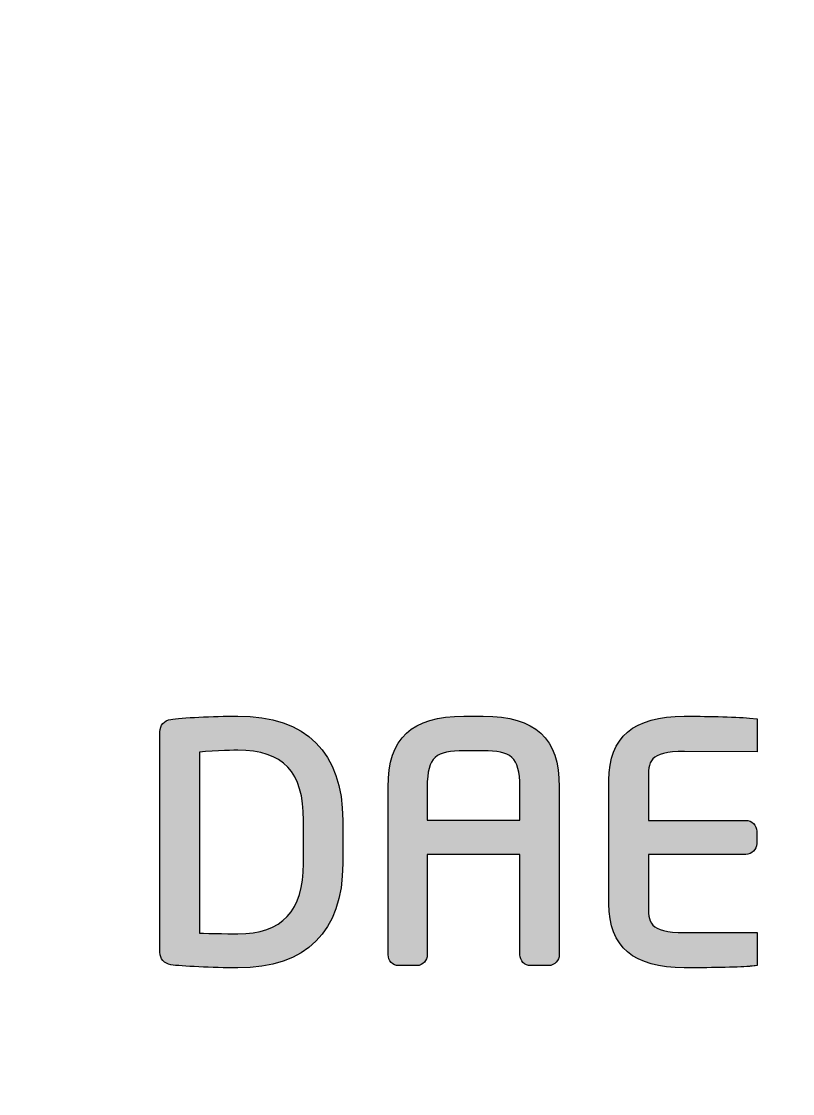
# Model space of a CAD drawing. Extents: x 16296660632 to 16296676072, y -37409619871 to -37409617340.
# Drawn here: x 16296675763.5 to 16296675771.82, y -37409617688.38 to -37409617676.81 of the extents above; entities that cross this region are included whole.
import ezdxf

# ---------------------------------------------------------------- set-up
doc = ezdxf.new("R2010")
doc.units = 0
doc.header["$LTSCALE"] = 10
doc.header["$MEASUREMENT"] = 0
doc.header["$PDMODE"] = 3
doc.header["$PDSIZE"] = -10
doc.layers.get('DEFPOINTS').update_dxf_attribs({"linetype": 'CONTINUOUS'})
doc.layers.add('BODY', color=7, linetype='CONTINUOUS')
doc.layers.add('레이어 1', color=7, linetype='CONTINUOUS', lineweight=0)
doc.styles.add('Daelim Dimension', font='NanumGothic.ttf')
doc.dimstyles.new('DEFAULT', dxfattribs={"dimscale": 2, "dimtxt": 2, "dimasz": 2, "dimexe": 0, "dimexo": 2, "dimgap": 1, "dimtad": 1, "dimdec": 1, "dimzin": 9, "dimdsep": 46, "dimtxsty": 'Daelim Dimension', "dimcen": 0.5, "dimclrd": 252, "dimclre": 252, "dimclrt": 3, "dimadec": 1, "dimazin": 0, "dimtfac": 1, "dimtdec": 1, "dimtix": 1, "dimtmove": 0, "dimatfit": 3, "dimfxl": 1, "dimtolj": 1, "dimtzin": 1, "dimlwd": 9, "dimlwe": 9, "dimarcsym": 0})

# ---------------------------------------------------------------- blocks, each defined once
blk = doc.blocks.new('*D0')
at = {"layer": 'BODY', "color": 5, "lineweight": 9, "transparency": 16777216}
for p, q in [((16296675786.00159, -37409617665.25002), (16296675833.58813, -37409617665.25002)), ((16296675833.58813, -37409617669.25002), (16296675833.58813, -37409617707.50002)), ((16296675737.04025, -37409617711.50002), (16296675833.58813, -37409617711.50002))]:
    blk.add_line(p, q, dxfattribs=at)
at = {"layer": 'BODY', "color": 5, "transparency": 16777216}
for points in [[(16296675832.92146, -37409617669.25002), (16296675834.25479, -37409617669.25002), (16296675833.58813, -37409617665.25002)], [(16296675832.92146, -37409617707.50002), (16296675834.25479, -37409617707.50002), (16296675833.58813, -37409617711.50002)]]:
    blk.add_solid(points, dxfattribs=at)
at = {"layer": 'DEFPOINTS', "color": 0, "transparency": 16777216}
for p in [(16296675782.00159, -37409617665.25002), (16296675733.04025, -37409617711.50002), (16296675833.58813, -37409617711.50002)]:
    blk.add_point(p, dxfattribs=at)
at = {"layer": 'BODY', "color": 7, "transparency": 16777216, "insert": (16296675823.96725, -37409617688.37502), "char_height": 14, "attachment_point": 5, "rotation": 90, "style": 'Daelim Dimension'}
blk.add_mtext('\\A1;46', dxfattribs=at)

msp = doc.modelspace()

# ---------------------------------------------------------------- hatches: boundary and pattern name
at = {"layer": '레이어 1'}
h = msp.add_hatch(color=7, dxfattribs=at)
h.dxf.hatch_style = 2
edge = h.paths.add_edge_path()
edge.add_spline(control_points=[(16296675766.542, -37409617685.895), (16296675766.542, -37409617686.405), (16296675766.31, -37409617686.653), (16296675765.831, -37409617686.653), (16296675765.831, -37409617686.653), (16296675765.504, -37409617686.647), (16296675765.419, -37409617686.645), (16296675765.419, -37409617686.645), (16296675765.419, -37409617684.692), (16296675765.419, -37409617684.692), (16296675765.588, -37409617684.675), (16296675765.829, -37409617684.672), (16296675765.831, -37409617684.672), (16296675766.323, -37409617684.672), (16296675766.542, -37409617684.905), (16296675766.542, -37409617685.429), (16296675766.542, -37409617685.429), (16296675766.542, -37409617685.895), (16296675766.542, -37409617685.895)], knot_values=[0, 0, 0, 0, 1, 1, 1, 2, 2, 2, 3, 3, 3, 4, 4, 4, 5, 5, 5, 6, 6, 6, 6], degree=3, periodic=0)
edge = h.paths.add_edge_path()
edge.add_spline(control_points=[(16296675765.831, -37409617684.305), (16296675765.566, -37409617684.305), (16296675765.221, -37409617684.321), (16296675765.108, -37409617684.34), (16296675765.037, -37409617684.351), (16296675764.992, -37409617684.404), (16296675764.992, -37409617684.474), (16296675764.992, -37409617684.474), (16296675764.992, -37409617686.851), (16296675764.992, -37409617686.851), (16296675764.992, -37409617686.924), (16296675765.038, -37409617686.975), (16296675765.111, -37409617686.986), (16296675765.218, -37409617687.003), (16296675765.562, -37409617687.019), (16296675765.831, -37409617687.019), (16296675766.573, -37409617687.019), (16296675766.965, -37409617686.631), (16296675766.965, -37409617685.895), (16296675766.965, -37409617685.895), (16296675766.965, -37409617685.429), (16296675766.965, -37409617685.429), (16296675766.965, -37409617684.694), (16296675766.573, -37409617684.305), (16296675765.831, -37409617684.305)], knot_values=[0, 0, 0, 0, 1, 1, 1, 2, 2, 2, 3, 3, 3, 4, 4, 4, 5, 5, 5, 6, 6, 6, 7, 7, 7, 8, 8, 8, 8], degree=3, periodic=0)
h = msp.add_hatch(color=7, dxfattribs=at)
h.dxf.hatch_style = 2
edge = h.paths.add_edge_path()
edge.add_spline(control_points=[(16296675768.877, -37409617685.426), (16296675768.877, -37409617685.426), (16296675767.877, -37409617685.426), (16296675767.877, -37409617685.426), (16296675767.877, -37409617685.389), (16296675767.877, -37409617685.069), (16296675767.877, -37409617685.069), (16296675767.877, -37409617684.736), (16296675767.977, -37409617684.679), (16296675768.274, -37409617684.679), (16296675768.274, -37409617684.679), (16296675768.481, -37409617684.679), (16296675768.481, -37409617684.679), (16296675768.778, -37409617684.679), (16296675768.877, -37409617684.736), (16296675768.877, -37409617685.069), (16296675768.877, -37409617685.069), (16296675768.877, -37409617685.389), (16296675768.877, -37409617685.426)], knot_values=[0, 0, 0, 0, 1, 1, 1, 2, 2, 2, 3, 3, 3, 4, 4, 4, 5, 5, 5, 6, 6, 6, 6], degree=3, periodic=0)
edge = h.paths.add_edge_path()
edge.add_spline(control_points=[(16296675768.481, -37409617684.305), (16296675768.481, -37409617684.305), (16296675768.274, -37409617684.305), (16296675768.274, -37409617684.305), (16296675767.707, -37409617684.305), (16296675767.455, -37409617684.541), (16296675767.455, -37409617685.069), (16296675767.455, -37409617685.069), (16296675767.455, -37409617686.878), (16296675767.455, -37409617686.878), (16296675767.455, -37409617686.941), (16296675767.506, -37409617686.995), (16296675767.567, -37409617686.995), (16296675767.567, -37409617686.995), (16296675767.765, -37409617686.995), (16296675767.765, -37409617686.995), (16296675767.835, -37409617686.995), (16296675767.877, -37409617686.936), (16296675767.877, -37409617686.878), (16296675767.877, -37409617686.878), (16296675767.877, -37409617685.839), (16296675767.877, -37409617685.798), (16296675767.877, -37409617685.798), (16296675768.877, -37409617685.798), (16296675768.877, -37409617685.798), (16296675768.877, -37409617685.839), (16296675768.877, -37409617686.878), (16296675768.877, -37409617686.878), (16296675768.877, -37409617686.943), (16296675768.929, -37409617686.995), (16296675768.992, -37409617686.995), (16296675768.992, -37409617686.995), (16296675769.187, -37409617686.995), (16296675769.187, -37409617686.995), (16296675769.255, -37409617686.995), (16296675769.302, -37409617686.935), (16296675769.302, -37409617686.878), (16296675769.302, -37409617686.878), (16296675769.302, -37409617685.069), (16296675769.302, -37409617685.069), (16296675769.302, -37409617684.541), (16296675769.048, -37409617684.305), (16296675768.481, -37409617684.305)], knot_values=[0, 0, 0, 0, 1, 1, 1, 2, 2, 2, 3, 3, 3, 4, 4, 4, 5, 5, 5, 6, 6, 6, 7, 7, 7, 8, 8, 8, 9, 9, 9, 10, 10, 10, 11, 11, 11, 12, 12, 12, 13, 13, 13, 14, 14, 14, 14], degree=3, periodic=0)
h = msp.add_hatch(color=7, dxfattribs=at)
h.dxf.hatch_style = 2
edge = h.paths.add_edge_path()
edge.add_spline(control_points=[(16296675769.839, -37409617684.996), (16296675769.839, -37409617684.996), (16296675769.839, -37409617686.328), (16296675769.839, -37409617686.328), (16296675769.839, -37409617686.793), (16296675770.105, -37409617687.019), (16296675770.652, -37409617687.019), (16296675770.894, -37409617687.019), (16296675771.223, -37409617687.015), (16296675771.354, -37409617687.003), (16296675771.353, -37409617687.003), (16296675771.418, -37409617686.996), (16296675771.418, -37409617686.996), (16296675771.418, -37409617686.996), (16296675771.437, -37409617686.995), (16296675771.437, -37409617686.995), (16296675771.437, -37409617686.995), (16296675771.437, -37409617686.638), (16296675771.437, -37409617686.638), (16296675771.437, -37409617686.638), (16296675770.655, -37409617686.638), (16296675770.655, -37409617686.638), (16296675770.264, -37409617686.638), (16296675770.264, -37409617686.528), (16296675770.264, -37409617686.328), (16296675770.264, -37409617686.328), (16296675770.264, -37409617685.834), (16296675770.264, -37409617685.796), (16296675770.304, -37409617685.796), (16296675771.315, -37409617685.796), (16296675771.315, -37409617685.796), (16296675771.381, -37409617685.796), (16296675771.435, -37409617685.743), (16296675771.435, -37409617685.678), (16296675771.435, -37409617685.678), (16296675771.435, -37409617685.546), (16296675771.435, -37409617685.546), (16296675771.435, -37409617685.481), (16296675771.381, -37409617685.429), (16296675771.315, -37409617685.429), (16296675771.315, -37409617685.429), (16296675770.304, -37409617685.429), (16296675770.264, -37409617685.429), (16296675770.264, -37409617685.39), (16296675770.264, -37409617684.996), (16296675770.264, -37409617684.996), (16296675770.264, -37409617684.796), (16296675770.264, -37409617684.686), (16296675770.655, -37409617684.686), (16296675770.655, -37409617684.686), (16296675771.437, -37409617684.689), (16296675771.437, -37409617684.689), (16296675771.437, -37409617684.689), (16296675771.437, -37409617684.335), (16296675771.437, -37409617684.335), (16296675771.437, -37409617684.335), (16296675771.354, -37409617684.326), (16296675771.354, -37409617684.326), (16296675771.2, -37409617684.312), (16296675770.848, -37409617684.305), (16296675770.652, -37409617684.305), (16296675770.105, -37409617684.305), (16296675769.839, -37409617684.531), (16296675769.839, -37409617684.996)], knot_values=[0, 0, 0, 0, 1, 1, 1, 2, 2, 2, 3, 3, 3, 4, 4, 4, 5, 5, 5, 6, 6, 6, 7, 7, 7, 8, 8, 8, 9, 9, 9, 10, 10, 10, 11, 11, 11, 12, 12, 12, 13, 13, 13, 14, 14, 14, 15, 15, 15, 16, 16, 16, 17, 17, 17, 18, 18, 18, 19, 19, 19, 20, 20, 20, 21, 21, 21, 21], degree=3, periodic=0)

# ---------------------------------------------------------------- linework, layer by layer
at = {"layer": '레이어 1', "color": 7}
for points, knots in [([(16296675765.831, -37409617684.305), (16296675765.566, -37409617684.305), (16296675765.221, -37409617684.321), (16296675765.108, -37409617684.34), (16296675765.037, -37409617684.351), (16296675764.992, -37409617684.404), (16296675764.992, -37409617684.474), (16296675764.992, -37409617684.474), (16296675764.992, -37409617686.851), (16296675764.992, -37409617686.851), (16296675764.992, -37409617686.924), (16296675765.038, -37409617686.975), (16296675765.111, -37409617686.986), (16296675765.218, -37409617687.003), (16296675765.562, -37409617687.019), (16296675765.831, -37409617687.019), (16296675766.573, -37409617687.019), (16296675766.965, -37409617686.631), (16296675766.965, -37409617685.895), (16296675766.965, -37409617685.895), (16296675766.965, -37409617685.429), (16296675766.965, -37409617685.429), (16296675766.965, -37409617684.694), (16296675766.573, -37409617684.305), (16296675765.831, -37409617684.305)], [0, 0, 0, 0, 1, 1, 1, 2, 2, 2, 3, 3, 3, 4, 4, 4, 5, 5, 5, 6, 6, 6, 7, 7, 7, 8, 8, 8, 8]), ([(16296675768.481, -37409617684.305), (16296675768.481, -37409617684.305), (16296675768.274, -37409617684.305), (16296675768.274, -37409617684.305), (16296675767.707, -37409617684.305), (16296675767.455, -37409617684.541), (16296675767.455, -37409617685.069), (16296675767.455, -37409617685.069), (16296675767.455, -37409617686.878), (16296675767.455, -37409617686.878), (16296675767.455, -37409617686.941), (16296675767.506, -37409617686.995), (16296675767.567, -37409617686.995), (16296675767.567, -37409617686.995), (16296675767.765, -37409617686.995), (16296675767.765, -37409617686.995), (16296675767.835, -37409617686.995), (16296675767.877, -37409617686.936), (16296675767.877, -37409617686.878), (16296675767.877, -37409617686.878), (16296675767.877, -37409617685.839), (16296675767.877, -37409617685.798), (16296675767.877, -37409617685.798), (16296675768.877, -37409617685.798), (16296675768.877, -37409617685.798), (16296675768.877, -37409617685.839), (16296675768.877, -37409617686.878), (16296675768.877, -37409617686.878), (16296675768.877, -37409617686.943), (16296675768.929, -37409617686.995), (16296675768.992, -37409617686.995), (16296675768.992, -37409617686.995), (16296675769.187, -37409617686.995), (16296675769.187, -37409617686.995), (16296675769.255, -37409617686.995), (16296675769.302, -37409617686.935), (16296675769.302, -37409617686.878), (16296675769.302, -37409617686.878), (16296675769.302, -37409617685.069), (16296675769.302, -37409617685.069), (16296675769.302, -37409617684.541), (16296675769.048, -37409617684.305), (16296675768.481, -37409617684.305)], [0, 0, 0, 0, 1, 1, 1, 2, 2, 2, 3, 3, 3, 4, 4, 4, 5, 5, 5, 6, 6, 6, 7, 7, 7, 8, 8, 8, 9, 9, 9, 10, 10, 10, 11, 11, 11, 12, 12, 12, 13, 13, 13, 14, 14, 14, 14]), ([(16296675769.839, -37409617684.996), (16296675769.839, -37409617684.996), (16296675769.839, -37409617686.328), (16296675769.839, -37409617686.328), (16296675769.839, -37409617686.793), (16296675770.105, -37409617687.019), (16296675770.652, -37409617687.019), (16296675770.894, -37409617687.019), (16296675771.223, -37409617687.015), (16296675771.354, -37409617687.003), (16296675771.353, -37409617687.003), (16296675771.418, -37409617686.996), (16296675771.418, -37409617686.996), (16296675771.418, -37409617686.996), (16296675771.437, -37409617686.995), (16296675771.437, -37409617686.995), (16296675771.437, -37409617686.995), (16296675771.437, -37409617686.638), (16296675771.437, -37409617686.638), (16296675771.437, -37409617686.638), (16296675770.655, -37409617686.638), (16296675770.655, -37409617686.638), (16296675770.264, -37409617686.638), (16296675770.264, -37409617686.528), (16296675770.264, -37409617686.328), (16296675770.264, -37409617686.328), (16296675770.264, -37409617685.834), (16296675770.264, -37409617685.796), (16296675770.304, -37409617685.796), (16296675771.315, -37409617685.796), (16296675771.315, -37409617685.796), (16296675771.381, -37409617685.796), (16296675771.435, -37409617685.743), (16296675771.435, -37409617685.678), (16296675771.435, -37409617685.678), (16296675771.435, -37409617685.546), (16296675771.435, -37409617685.546), (16296675771.435, -37409617685.481), (16296675771.381, -37409617685.429), (16296675771.315, -37409617685.429), (16296675771.315, -37409617685.429), (16296675770.304, -37409617685.429), (16296675770.264, -37409617685.429), (16296675770.264, -37409617685.39), (16296675770.264, -37409617684.996), (16296675770.264, -37409617684.996), (16296675770.264, -37409617684.796), (16296675770.264, -37409617684.686), (16296675770.655, -37409617684.686), (16296675770.655, -37409617684.686), (16296675771.437, -37409617684.689), (16296675771.437, -37409617684.689), (16296675771.437, -37409617684.689), (16296675771.437, -37409617684.335), (16296675771.437, -37409617684.335), (16296675771.437, -37409617684.335), (16296675771.354, -37409617684.326), (16296675771.354, -37409617684.326), (16296675771.2, -37409617684.312), (16296675770.848, -37409617684.305), (16296675770.652, -37409617684.305), (16296675770.105, -37409617684.305), (16296675769.839, -37409617684.531), (16296675769.839, -37409617684.996)], [0, 0, 0, 0, 1, 1, 1, 2, 2, 2, 3, 3, 3, 4, 4, 4, 5, 5, 5, 6, 6, 6, 7, 7, 7, 8, 8, 8, 9, 9, 9, 10, 10, 10, 11, 11, 11, 12, 12, 12, 13, 13, 13, 14, 14, 14, 15, 15, 15, 16, 16, 16, 17, 17, 17, 18, 18, 18, 19, 19, 19, 20, 20, 20, 21, 21, 21, 21]), ([(16296675766.542, -37409617685.895), (16296675766.542, -37409617686.405), (16296675766.31, -37409617686.653), (16296675765.831, -37409617686.653), (16296675765.831, -37409617686.653), (16296675765.504, -37409617686.647), (16296675765.419, -37409617686.645), (16296675765.419, -37409617686.645), (16296675765.419, -37409617684.692), (16296675765.419, -37409617684.692), (16296675765.588, -37409617684.675), (16296675765.829, -37409617684.672), (16296675765.831, -37409617684.672), (16296675766.323, -37409617684.672), (16296675766.542, -37409617684.905), (16296675766.542, -37409617685.429), (16296675766.542, -37409617685.429), (16296675766.542, -37409617685.895), (16296675766.542, -37409617685.895)], [0, 0, 0, 0, 1, 1, 1, 2, 2, 2, 3, 3, 3, 4, 4, 4, 5, 5, 5, 6, 6, 6, 6]), ([(16296675768.877, -37409617685.426), (16296675768.877, -37409617685.426), (16296675767.877, -37409617685.426), (16296675767.877, -37409617685.426), (16296675767.877, -37409617685.389), (16296675767.877, -37409617685.069), (16296675767.877, -37409617685.069), (16296675767.877, -37409617684.736), (16296675767.977, -37409617684.679), (16296675768.274, -37409617684.679), (16296675768.274, -37409617684.679), (16296675768.481, -37409617684.679), (16296675768.481, -37409617684.679), (16296675768.778, -37409617684.679), (16296675768.877, -37409617684.736), (16296675768.877, -37409617685.069), (16296675768.877, -37409617685.069), (16296675768.877, -37409617685.389), (16296675768.877, -37409617685.426)], [0, 0, 0, 0, 1, 1, 1, 2, 2, 2, 3, 3, 3, 4, 4, 4, 5, 5, 5, 6, 6, 6, 6])]:
    msp.add_open_spline(points, degree=3, knots=knots, dxfattribs=at)

# ---------------------------------------------------------------- dimensions: what is measured, and where the dimension line sits
at = {"layer": 'BODY', "color": 5}
dim = msp.add_linear_dim(base=(16296675833.588, -37409617711.5), p1=(16296675782.002, -37409617665.25), p2=(16296675733.04, -37409617711.5), angle=90, text='46', dimstyle='DEFAULT', override={"dimtxt": 7, "dimclrd": 5, "dimclre": 5, "dimclrt": 7}, dxfattribs=at)
dim.commit()
dim.dimension.update_dxf_attribs({"geometry": '*D0', "text_midpoint": (16296675823.967, -37409617688.375)})

doc.saveas('drawing.dxf')
